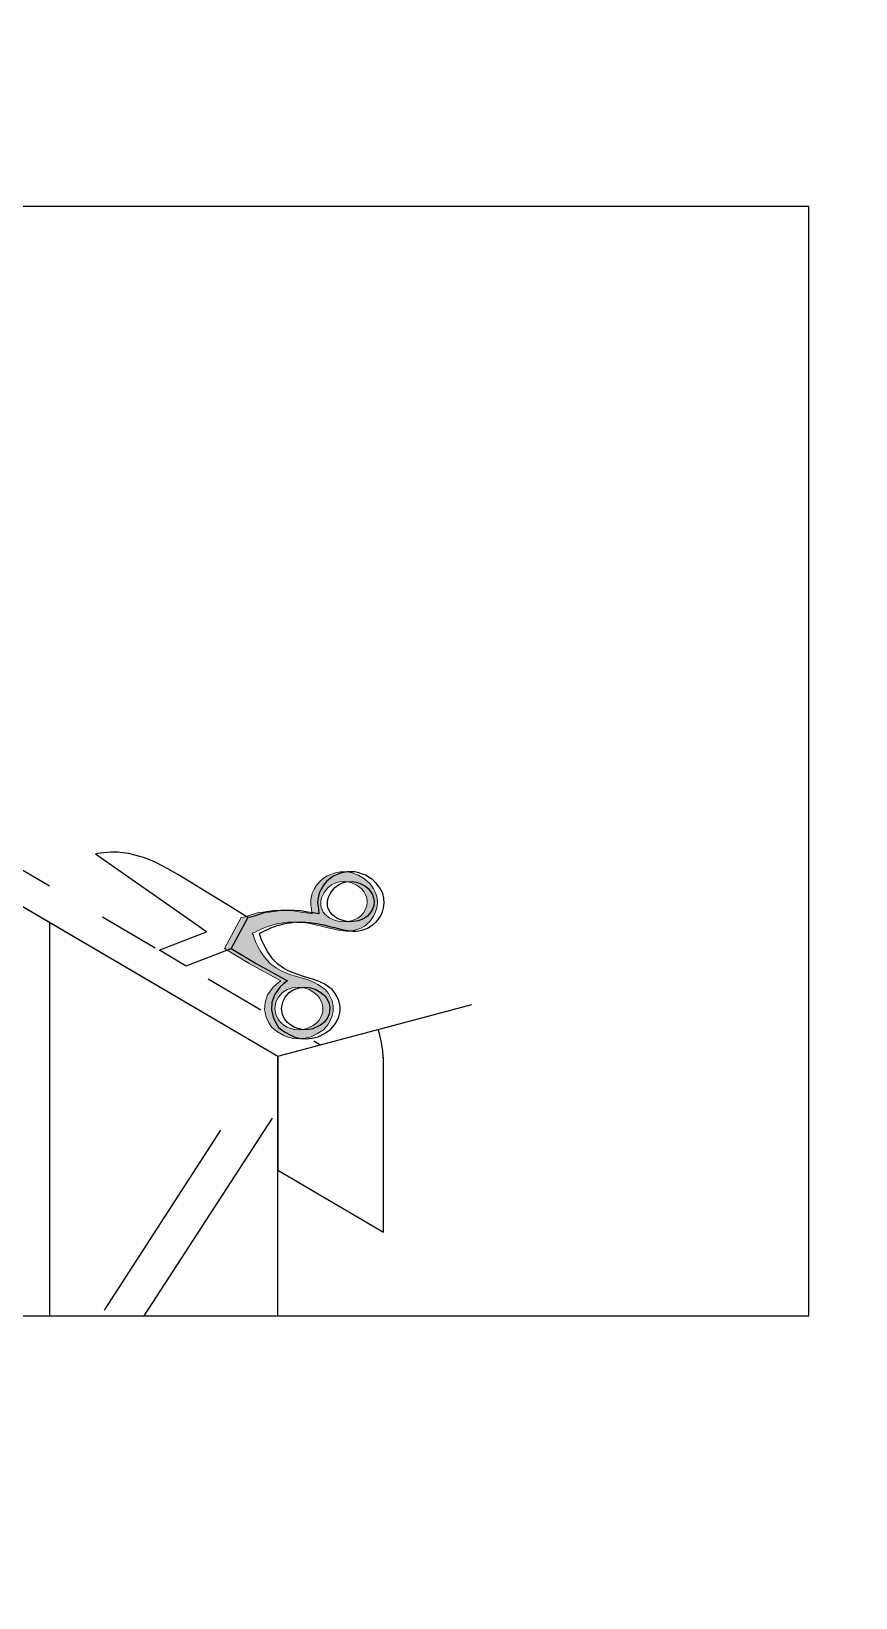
# Model space of a CAD drawing. Extents: x -1279 to 5791, y -3809 to 1769.
# Drawn here: x 3476.9 to 3598, y -2656 to -2426.1 of the extents above; entities that cross this region are included whole.
import ezdxf

# ---------------------------------------------------------------- set-up
doc = ezdxf.new("R2010")
doc.units = 0
doc.header["$MEASUREMENT"] = 0
doc.linetypes.add('AI-Linetype-69', pattern=[18, 9, -9])
doc.layers.add('G-ANNO-TTLB', color=7, linetype='Continuous', lineweight=0)
doc.layers.add('TYVEK', color=7, linetype='Continuous', lineweight=0)

msp = doc.modelspace()

# ---------------------------------------------------------------- hatches: boundary and pattern name
at = {"layer": 'G-ANNO-TTLB', "true_color": 0xff00ff, "transparency": 33554687}
h = msp.add_hatch(color=6, dxfattribs=at)
edge = h.paths.add_edge_path()
edge.add_spline(control_points=[(5472, -3692.6), (5472, -3692.6), (2542.48, -3692.6), (2542.48, -3692.6), (2542.48, -3692.6), (2542.48, -1235.6), (2542.48, -1235.6), (2542.48, -1235.6), (5472, -1235.6), (5472, -1235.6), (5472, -1235.6), (5472, -3692.6), (5472, -3692.6)], knot_values=[0, 0, 0, 0, 1, 1, 1, 2, 2, 2, 3, 3, 3, 4, 4, 4, 4], degree=3, periodic=0)
edge = h.paths.add_edge_path()
edge.add_spline(control_points=[(2551.48, -1244.6), (2551.48, -1244.6), (2551.48, -3683.6), (2551.48, -3683.6), (2551.48, -3683.6), (5463, -3683.6), (5463, -3683.6), (5463, -3683.6), (5463, -1244.6), (5463, -1244.6), (5463, -1244.6), (2551.48, -1244.6), (2551.48, -1244.6)], knot_values=[0, 0, 0, 0, 1, 1, 1, 2, 2, 2, 3, 3, 3, 4, 4, 4, 4], degree=3, periodic=0)
edge.add_line((2551.48, -1244.6), (2551.48, -1244.6))
at = {"layer": 'TYVEK', "true_color": 0x808080, "transparency": 33554687}
h = msp.add_hatch(color=8, dxfattribs=at)
edge = h.paths.add_edge_path()
edge.add_spline(control_points=[(3523.34, -2550.94), (3523.34, -2550.94), (3523.67, -2550.99), (3523.67, -2550.99), (3523.67, -2550.99), (3524.22, -2551.17), (3524.22, -2551.17), (3524.22, -2551.17), (3524.7, -2551.42), (3524.7, -2551.42), (3524.7, -2551.42), (3525, -2551.6), (3525, -2551.6), (3525, -2551.6), (3525.39, -2551.93), (3525.39, -2551.93), (3525.39, -2551.93), (3525.76, -2552.36), (3525.76, -2552.36), (3525.76, -2552.36), (3526.03, -2552.83), (3526.03, -2552.83), (3526.03, -2552.83), (3526.19, -2553.27), (3526.19, -2553.27), (3526.19, -2553.27), (3526.27, -2553.83), (3526.27, -2553.83), (3526.27, -2553.83), (3526.22, -2554.42), (3526.22, -2554.42), (3526.22, -2554.42), (3526.04, -2554.96), (3526.04, -2554.96), (3526.04, -2554.96), (3525.72, -2555.5), (3525.72, -2555.5), (3525.72, -2555.5), (3525.29, -2555.97), (3525.29, -2555.97), (3525.29, -2555.97), (3524.87, -2556.28), (3524.87, -2556.28), (3524.87, -2556.28), (3524.46, -2556.49), (3524.46, -2556.49), (3524.46, -2556.49), (3523.92, -2556.66), (3523.92, -2556.66), (3523.92, -2556.66), (3523.37, -2556.76), (3523.37, -2556.76), (3523.37, -2556.76), (3523.23, -2556.78), (3523.23, -2556.78), (3523.23, -2556.78), (3522.64, -2556.79), (3522.64, -2556.79), (3522.64, -2556.79), (3522.07, -2556.72), (3522.07, -2556.72), (3522.07, -2556.72), (3521.55, -2556.59), (3521.55, -2556.59), (3521.55, -2556.59), (3521.11, -2556.41), (3521.11, -2556.41), (3521.11, -2556.41), (3520.79, -2556.25), (3520.79, -2556.25), (3520.79, -2556.25), (3520.52, -2556.09), (3520.52, -2556.09), (3520.52, -2556.09), (3520.11, -2555.75), (3520.11, -2555.75), (3520.11, -2555.75), (3519.81, -2555.38), (3519.81, -2555.38), (3519.81, -2555.38), (3519.63, -2555.06), (3519.63, -2555.06), (3519.63, -2555.06), (3519.5, -2554.7), (3519.5, -2554.7), (3519.5, -2554.7), (3519.44, -2554.41), (3519.44, -2554.41), (3519.44, -2554.41), (3519.45, -2553.71), (3519.45, -2553.71), (3519.45, -2553.71), (3519.58, -2553.19), (3519.58, -2553.19), (3519.58, -2553.19), (3519.94, -2552.48), (3519.94, -2552.48), (3519.94, -2552.48), (3520.49, -2551.8), (3520.49, -2551.8), (3520.49, -2551.8), (3521.03, -2551.38), (3521.03, -2551.38), (3521.03, -2551.38), (3521.66, -2551.08), (3521.66, -2551.08), (3521.66, -2551.08), (3522.14, -2550.95), (3522.14, -2550.95), (3522.14, -2550.95), (3523.05, -2550.89), (3523.05, -2550.89), (3523.05, -2550.89), (3523.34, -2550.94), (3523.34, -2550.94)], knot_values=[0, 0, 0, 0, 1, 1, 1, 2, 2, 2, 3, 3, 3, 4, 4, 4, 5, 5, 5, 6, 6, 6, 7, 7, 7, 8, 8, 8, 9, 9, 9, 10, 10, 10, 11, 11, 11, 12, 12, 12, 13, 13, 13, 14, 14, 14, 15, 15, 15, 16, 16, 16, 17, 17, 17, 18, 18, 18, 19, 19, 19, 20, 20, 20, 21, 21, 21, 22, 22, 22, 23, 23, 23, 24, 24, 24, 25, 25, 25, 26, 26, 26, 27, 27, 27, 28, 28, 28, 29, 29, 29, 30, 30, 30, 31, 31, 31, 32, 32, 32, 33, 33, 33, 34, 34, 34, 35, 35, 35, 36, 36, 36, 37, 37, 37, 38, 38, 38, 38], degree=3, periodic=0)
edge = h.paths.add_edge_path()
edge.add_spline(control_points=[(3515.25, -2566.49), (3515.25, -2566.49), (3516.22, -2566.4), (3516.22, -2566.4), (3516.22, -2566.4), (3516.63, -2566.46), (3516.63, -2566.46), (3516.63, -2566.46), (3516.97, -2566.5), (3516.97, -2566.5), (3516.97, -2566.5), (3517.72, -2566.76), (3517.72, -2566.76), (3517.72, -2566.76), (3518.44, -2567.16), (3518.44, -2567.16), (3518.44, -2567.16), (3518.96, -2567.62), (3518.96, -2567.62), (3518.96, -2567.62), (3519.28, -2568.02), (3519.28, -2568.02), (3519.28, -2568.02), (3519.61, -2568.66), (3519.61, -2568.66), (3519.61, -2568.66), (3519.77, -2569.35), (3519.77, -2569.35), (3519.77, -2569.35), (3519.74, -2570.03), (3519.74, -2570.03), (3519.74, -2570.03), (3519.62, -2570.46), (3519.62, -2570.46), (3519.62, -2570.46), (3519.45, -2570.82), (3519.45, -2570.82), (3519.45, -2570.82), (3519.2, -2571.22), (3519.2, -2571.22), (3519.2, -2571.22), (3518.9, -2571.58), (3518.9, -2571.58), (3518.9, -2571.58), (3518.54, -2571.9), (3518.54, -2571.9), (3518.54, -2571.9), (3518.33, -2572.05), (3518.33, -2572.05), (3518.33, -2572.05), (3517.26, -2572.51), (3517.26, -2572.51), (3517.26, -2572.51), (3516.65, -2572.62), (3516.65, -2572.62), (3516.65, -2572.62), (3516.64, -2572.62), (3516.64, -2572.62), (3516.64, -2572.62), (3516.39, -2572.66), (3516.39, -2572.66), (3516.39, -2572.66), (3515.65, -2572.62), (3515.65, -2572.62), (3515.65, -2572.62), (3515.52, -2572.59), (3515.52, -2572.59), (3515.52, -2572.59), (3515.05, -2572.48), (3515.05, -2572.48), (3515.05, -2572.48), (3514.52, -2572.27), (3514.52, -2572.27), (3514.52, -2572.27), (3514.03, -2572), (3514.03, -2572), (3514.03, -2572), (3513.56, -2571.61), (3513.56, -2571.61), (3513.56, -2571.61), (3513.31, -2571.29), (3513.31, -2571.29), (3513.31, -2571.29), (3513.13, -2571.07), (3513.13, -2571.07), (3513.13, -2571.07), (3512.83, -2570.42), (3512.83, -2570.42), (3512.83, -2570.42), (3512.69, -2569.55), (3512.69, -2569.55), (3512.69, -2569.55), (3512.86, -2568.56), (3512.86, -2568.56), (3512.86, -2568.56), (3513.22, -2567.87), (3513.22, -2567.87), (3513.22, -2567.87), (3513.8, -2567.2), (3513.8, -2567.2), (3513.8, -2567.2), (3514.51, -2566.74), (3514.51, -2566.74), (3514.51, -2566.74), (3515.25, -2566.49), (3515.25, -2566.49)], knot_values=[0, 0, 0, 0, 1, 1, 1, 2, 2, 2, 3, 3, 3, 4, 4, 4, 5, 5, 5, 6, 6, 6, 7, 7, 7, 8, 8, 8, 9, 9, 9, 10, 10, 10, 11, 11, 11, 12, 12, 12, 13, 13, 13, 14, 14, 14, 15, 15, 15, 16, 16, 16, 17, 17, 17, 18, 18, 18, 19, 19, 19, 20, 20, 20, 21, 21, 21, 22, 22, 22, 23, 23, 23, 24, 24, 24, 25, 25, 25, 26, 26, 26, 27, 27, 27, 28, 28, 28, 29, 29, 29, 30, 30, 30, 31, 31, 31, 32, 32, 32, 33, 33, 33, 34, 34, 34, 35, 35, 35, 35], degree=3, periodic=0)
edge = h.paths.add_edge_path()
edge.add_spline(control_points=[(3527.71, -2553.35), (3527.71, -2553.35), (3527.53, -2552.64), (3527.53, -2552.64), (3527.53, -2552.64), (3527.21, -2551.96), (3527.21, -2551.96), (3527.21, -2551.96), (3526.95, -2551.58), (3526.95, -2551.58), (3526.95, -2551.58), (3526.59, -2551.13), (3526.59, -2551.13), (3526.59, -2551.13), (3526.31, -2550.87), (3526.31, -2550.87), (3526.31, -2550.87), (3526.08, -2550.67), (3526.08, -2550.67), (3526.08, -2550.67), (3525.96, -2550.58), (3525.96, -2550.58), (3525.96, -2550.58), (3525.71, -2550.4), (3525.71, -2550.4), (3525.71, -2550.4), (3525.47, -2550.25), (3525.47, -2550.25), (3525.47, -2550.25), (3525.24, -2550.1), (3525.24, -2550.1), (3525.24, -2550.1), (3524.99, -2549.98), (3524.99, -2549.98), (3524.99, -2549.98), (3524.57, -2549.8), (3524.57, -2549.8), (3524.57, -2549.8), (3524.04, -2549.62), (3524.04, -2549.62), (3524.04, -2549.62), (3523.42, -2549.49), (3523.42, -2549.49), (3523.42, -2549.49), (3523.23, -2549.48), (3523.23, -2549.48), (3523.23, -2549.48), (3522.81, -2549.46), (3522.81, -2549.46), (3522.81, -2549.46), (3522.33, -2549.46), (3522.33, -2549.46), (3522.33, -2549.46), (3521.84, -2549.56), (3521.84, -2549.56), (3521.84, -2549.56), (3521.36, -2549.66), (3521.36, -2549.66), (3521.36, -2549.66), (3520.9, -2549.85), (3520.9, -2549.85), (3520.9, -2549.85), (3520.37, -2550.08), (3520.37, -2550.08), (3520.37, -2550.08), (3519.87, -2550.42), (3519.87, -2550.42), (3519.87, -2550.42), (3519.31, -2550.91), (3519.31, -2550.91), (3519.31, -2550.91), (3518.84, -2551.45), (3518.84, -2551.45), (3518.84, -2551.45), (3518.48, -2552.01), (3518.48, -2552.01), (3518.48, -2552.01), (3518.19, -2552.61), (3518.19, -2552.61), (3518.19, -2552.61), (3517.99, -2553.51), (3517.99, -2553.51), (3517.99, -2553.51), (3517.98, -2553.92), (3517.98, -2553.92), (3517.98, -2553.92), (3518, -2554.38), (3518, -2554.38), (3518, -2554.38), (3518.09, -2554.97), (3518.09, -2554.97), (3518.09, -2554.97), (3518.14, -2555.47), (3518.14, -2555.47), (3518.14, -2555.47), (3518.16, -2555.63), (3518.16, -2555.63), (3518.16, -2555.63), (3517.31, -2555.5), (3517.31, -2555.5), (3517.31, -2555.5), (3516.51, -2555.37), (3516.51, -2555.37), (3516.51, -2555.37), (3515.49, -2555.21), (3515.49, -2555.21), (3515.49, -2555.21), (3514.54, -2555.17), (3514.54, -2555.17), (3514.54, -2555.17), (3513.58, -2555.16), (3513.58, -2555.16), (3513.58, -2555.16), (3513.48, -2555.16), (3513.48, -2555.16), (3513.48, -2555.16), (3512.55, -2555.15), (3512.55, -2555.15), (3512.55, -2555.15), (3511.53, -2555.29), (3511.53, -2555.29), (3511.53, -2555.29), (3510.91, -2555.38), (3510.91, -2555.38), (3510.91, -2555.38), (3510.32, -2555.46), (3510.32, -2555.46), (3510.32, -2555.46), (3509.96, -2555.54), (3509.96, -2555.54), (3509.96, -2555.54), (3509.38, -2555.72), (3509.38, -2555.72), (3509.38, -2555.72), (3508.8, -2555.91), (3508.8, -2555.91), (3508.8, -2555.91), (3508.46, -2556.02), (3508.46, -2556.02), (3508.46, -2556.02), (3508.16, -2556.11), (3508.16, -2556.11), (3508.16, -2556.11), (3507.74, -2556.19), (3507.74, -2556.19), (3507.74, -2556.19), (3505.29, -2560.73), (3505.29, -2560.73), (3505.29, -2560.73), (3505.68, -2560.96), (3505.68, -2560.96), (3505.68, -2560.96), (3508.95, -2562.92), (3508.95, -2562.92), (3508.95, -2562.92), (3513.56, -2565.49), (3513.56, -2565.49), (3513.56, -2565.49), (3512.95, -2565.94), (3512.95, -2565.94), (3512.95, -2565.94), (3512.44, -2566.4), (3512.44, -2566.4), (3512.44, -2566.4), (3511.63, -2567.52), (3511.63, -2567.52), (3511.63, -2567.52), (3511.26, -2568.63), (3511.26, -2568.63), (3511.26, -2568.63), (3511.19, -2569.72), (3511.19, -2569.72), (3511.19, -2569.72), (3511.27, -2570.1), (3511.27, -2570.1), (3511.27, -2570.1), (3511.43, -2570.82), (3511.43, -2570.82), (3511.43, -2570.82), (3511.83, -2571.63), (3511.83, -2571.63), (3511.83, -2571.63), (3512.24, -2572.3), (3512.24, -2572.3), (3512.24, -2572.3), (3513.11, -2572.96), (3513.11, -2572.96), (3513.11, -2572.96), (3514.02, -2573.48), (3514.02, -2573.48), (3514.02, -2573.48), (3514.62, -2573.73), (3514.62, -2573.73), (3514.62, -2573.73), (3515.46, -2573.93), (3515.46, -2573.93), (3515.46, -2573.93), (3516.18, -2573.99), (3516.18, -2573.99), (3516.18, -2573.99), (3516.68, -2573.95), (3516.68, -2573.95), (3516.68, -2573.95), (3517.15, -2573.91), (3517.15, -2573.91), (3517.15, -2573.91), (3517.59, -2573.81), (3517.59, -2573.81), (3517.59, -2573.81), (3518.05, -2573.7), (3518.05, -2573.7), (3518.05, -2573.7), (3518.97, -2573.21), (3518.97, -2573.21), (3518.97, -2573.21), (3519.85, -2572.64), (3519.85, -2572.64), (3519.85, -2572.64), (3520.46, -2571.94), (3520.46, -2571.94), (3520.46, -2571.94), (3520.74, -2571.51), (3520.74, -2571.51), (3520.74, -2571.51), (3521.08, -2570.77), (3521.08, -2570.77), (3521.08, -2570.77), (3521.27, -2569.96), (3521.27, -2569.96), (3521.27, -2569.96), (3521.28, -2569.18), (3521.28, -2569.18), (3521.28, -2569.18), (3521.11, -2568.42), (3521.11, -2568.42), (3521.11, -2568.42), (3520.85, -2567.81), (3520.85, -2567.81), (3520.85, -2567.81), (3520.56, -2567.35), (3520.56, -2567.35), (3520.56, -2567.35), (3520.11, -2566.76), (3520.11, -2566.76), (3520.11, -2566.76), (3519.57, -2566.33), (3519.57, -2566.33), (3519.57, -2566.33), (3519.01, -2565.99), (3519.01, -2565.99), (3519.01, -2565.99), (3518.38, -2565.66), (3518.38, -2565.66), (3518.38, -2565.66), (3517.57, -2565.33), (3517.57, -2565.33), (3517.57, -2565.33), (3516.75, -2565.07), (3516.75, -2565.07), (3516.75, -2565.07), (3515.89, -2564.81), (3515.89, -2564.81), (3515.89, -2564.81), (3514.92, -2564.52), (3514.92, -2564.52), (3514.92, -2564.52), (3513.64, -2564.01), (3513.64, -2564.01), (3513.64, -2564.01), (3512.94, -2563.63), (3512.94, -2563.63), (3512.94, -2563.63), (3512.12, -2563.01), (3512.12, -2563.01), (3512.12, -2563.01), (3511.42, -2562.29), (3511.42, -2562.29), (3511.42, -2562.29), (3511.03, -2561.79), (3511.03, -2561.79), (3511.03, -2561.79), (3510.64, -2561.19), (3510.64, -2561.19), (3510.64, -2561.19), (3510.26, -2560.52), (3510.26, -2560.52), (3510.26, -2560.52), (3509.97, -2559.95), (3509.97, -2559.95), (3509.97, -2559.95), (3509.75, -2559.44), (3509.75, -2559.44), (3509.75, -2559.44), (3509.59, -2559.02), (3509.59, -2559.02), (3509.59, -2559.02), (3509.49, -2558.74), (3509.49, -2558.74), (3509.49, -2558.74), (3509.44, -2558.58), (3509.44, -2558.58), (3509.44, -2558.58), (3509.42, -2558.47), (3509.42, -2558.47), (3509.42, -2558.47), (3509.79, -2558.35), (3509.79, -2558.35), (3509.79, -2558.35), (3510.25, -2558.1), (3510.25, -2558.1), (3510.25, -2558.1), (3510.61, -2557.93), (3510.61, -2557.93), (3510.61, -2557.93), (3511.03, -2557.74), (3511.03, -2557.74), (3511.03, -2557.74), (3511.37, -2557.61), (3511.37, -2557.61), (3511.37, -2557.61), (3511.71, -2557.48), (3511.71, -2557.48), (3511.71, -2557.48), (3512.05, -2557.37), (3512.05, -2557.37), (3512.05, -2557.37), (3512.31, -2557.29), (3512.31, -2557.29), (3512.31, -2557.29), (3512.67, -2557.2), (3512.67, -2557.2), (3512.67, -2557.2), (3512.98, -2557.12), (3512.98, -2557.12), (3512.98, -2557.12), (3513.21, -2557.08), (3513.21, -2557.08), (3513.21, -2557.08), (3513.58, -2557.01), (3513.58, -2557.01), (3513.58, -2557.01), (3513.93, -2556.95), (3513.93, -2556.95), (3513.93, -2556.95), (3514.23, -2556.92), (3514.23, -2556.92), (3514.23, -2556.92), (3514.61, -2556.84), (3514.61, -2556.84), (3514.61, -2556.84), (3514.95, -2556.86), (3514.95, -2556.86), (3514.95, -2556.86), (3515.25, -2556.84), (3515.25, -2556.84), (3515.25, -2556.84), (3515.87, -2556.84), (3515.87, -2556.84), (3515.87, -2556.84), (3516.09, -2556.85), (3516.09, -2556.85), (3516.09, -2556.85), (3516.29, -2556.86), (3516.29, -2556.86), (3516.29, -2556.86), (3516.84, -2556.9), (3516.84, -2556.9), (3516.84, -2556.9), (3517.85, -2557.04), (3517.85, -2557.04), (3517.85, -2557.04), (3518.88, -2557.28), (3518.88, -2557.28), (3518.88, -2557.28), (3519.43, -2557.42), (3519.43, -2557.42), (3519.43, -2557.42), (3519.91, -2557.54), (3519.91, -2557.54), (3519.91, -2557.54), (3520.46, -2557.67), (3520.46, -2557.67), (3520.46, -2557.67), (3521.17, -2557.83), (3521.17, -2557.83), (3521.17, -2557.83), (3521.8, -2557.97), (3521.8, -2557.97), (3521.8, -2557.97), (3522.39, -2558.09), (3522.39, -2558.09), (3522.39, -2558.09), (3523.17, -2558.17), (3523.17, -2558.17), (3523.17, -2558.17), (3523.71, -2558.17), (3523.71, -2558.17), (3523.71, -2558.17), (3523.9, -2558.14), (3523.9, -2558.14), (3523.9, -2558.14), (3524.27, -2558.09), (3524.27, -2558.09), (3524.27, -2558.09), (3524.8, -2557.95), (3524.8, -2557.95), (3524.8, -2557.95), (3525.31, -2557.74), (3525.31, -2557.74), (3525.31, -2557.74), (3525.86, -2557.43), (3525.86, -2557.43), (3525.86, -2557.43), (3526.15, -2557.21), (3526.15, -2557.21), (3526.15, -2557.21), (3526.64, -2556.76), (3526.64, -2556.76), (3526.64, -2556.76), (3526.91, -2556.44), (3526.91, -2556.44), (3526.91, -2556.44), (3527.21, -2555.99), (3527.21, -2555.99), (3527.21, -2555.99), (3527.49, -2555.36), (3527.49, -2555.36), (3527.49, -2555.36), (3527.67, -2554.74), (3527.67, -2554.74), (3527.67, -2554.74), (3527.76, -2554.07), (3527.76, -2554.07), (3527.76, -2554.07), (3527.71, -2553.35), (3527.71, -2553.35)], knot_values=[0, 0, 0, 0, 1, 1, 1, 2, 2, 2, 3, 3, 3, 4, 4, 4, 5, 5, 5, 6, 6, 6, 7, 7, 7, 8, 8, 8, 9, 9, 9, 10, 10, 10, 11, 11, 11, 12, 12, 12, 13, 13, 13, 14, 14, 14, 15, 15, 15, 16, 16, 16, 17, 17, 17, 18, 18, 18, 19, 19, 19, 20, 20, 20, 21, 21, 21, 22, 22, 22, 23, 23, 23, 24, 24, 24, 25, 25, 25, 26, 26, 26, 27, 27, 27, 28, 28, 28, 29, 29, 29, 30, 30, 30, 31, 31, 31, 32, 32, 32, 33, 33, 33, 34, 34, 34, 35, 35, 35, 36, 36, 36, 37, 37, 37, 38, 38, 38, 39, 39, 39, 40, 40, 40, 41, 41, 41, 42, 42, 42, 43, 43, 43, 44, 44, 44, 45, 45, 45, 46, 46, 46, 47, 47, 47, 48, 48, 48, 49, 49, 49, 50, 50, 50, 51, 51, 51, 52, 52, 52, 53, 53, 53, 54, 54, 54, 55, 55, 55, 56, 56, 56, 57, 57, 57, 58, 58, 58, 59, 59, 59, 60, 60, 60, 61, 61, 61, 62, 62, 62, 63, 63, 63, 64, 64, 64, 65, 65, 65, 66, 66, 66, 67, 67, 67, 68, 68, 68, 69, 69, 69, 70, 70, 70, 71, 71, 71, 72, 72, 72, 73, 73, 73, 74, 74, 74, 75, 75, 75, 76, 76, 76, 77, 77, 77, 78, 78, 78, 79, 79, 79, 80, 80, 80, 81, 81, 81, 82, 82, 82, 83, 83, 83, 84, 84, 84, 85, 85, 85, 86, 86, 86, 87, 87, 87, 88, 88, 88, 89, 89, 89, 90, 90, 90, 91, 91, 91, 92, 92, 92, 93, 93, 93, 94, 94, 94, 95, 95, 95, 96, 96, 96, 97, 97, 97, 98, 98, 98, 99, 99, 99, 100, 100, 100, 101, 101, 101, 102, 102, 102, 103, 103, 103, 104, 104, 104, 105, 105, 105, 106, 106, 106, 107, 107, 107, 108, 108, 108, 109, 109, 109, 110, 110, 110, 111, 111, 111, 112, 112, 112, 113, 113, 113, 114, 114, 114, 115, 115, 115, 116, 116, 116, 117, 117, 117, 118, 118, 118, 119, 119, 119, 120, 120, 120, 121, 121, 121, 122, 122, 122, 123, 123, 123, 124, 124, 124, 125, 125, 125, 126, 126, 126, 127, 127, 127, 128, 128, 128, 129, 129, 129, 130, 130, 130, 131, 131, 131, 132, 132, 132, 133, 133, 133, 134, 134, 134, 135, 135, 135, 136, 136, 136, 137, 137, 137, 138, 138, 138, 139, 139, 139, 140, 140, 140, 141, 141, 141, 142, 142, 142, 143, 143, 143, 144, 144, 144, 145, 145, 145, 145], degree=3, periodic=0)

# ---------------------------------------------------------------- linework, layer by layer
at = {"layer": 'G-ANNO-TTLB'}
for points in [[(5472, -3692.6), (5472, -3692.6), (2542.48, -3692.6), (2542.48, -3692.6), (2542.48, -3692.6), (2542.48, -1235.6), (2542.48, -1235.6), (2542.48, -1235.6), (5472, -1235.6), (5472, -1235.6), (5472, -1235.6), (5472, -3692.6), (5472, -3692.6)], [(2551.48, -1244.6), (2551.48, -1244.6), (2551.48, -3683.6), (2551.48, -3683.6), (2551.48, -3683.6), (5463, -3683.6), (5463, -3683.6), (5463, -3683.6), (5463, -1244.6), (5463, -1244.6), (5463, -1244.6), (2551.48, -1244.6), (2551.48, -1244.6)]]:
    msp.add_open_spline(points, degree=3, knots=[0, 0, 0, 0, 1, 1, 1, 2, 2, 2, 3, 3, 3, 4, 4, 4, 4], dxfattribs=at)
at = {"layer": 'TYVEK', "color": 18, "linetype": 'AI-Linetype-69', "lineweight": 25, "true_color": 0x000000}
msp.add_line((3425.24, -2519.67), (3519.42, -2574.86), dxfattribs=at)
at = {"layer": 'TYVEK', "color": 18, "lineweight": 25, "true_color": 0x000000}
for p, q in [((3430.45, -2528.09), (3513.12, -2576.54)), ((3430.45, -2528.09), (3513.12, -2576.54)), ((3513.12, -2576.54), (3541.66, -2568.93)), ((3527.9, -2572.6), (3541.66, -2568.93)), ((3513.11, -2576.54), (3513.1, -2614.64))]:
    msp.add_line(p, q, dxfattribs=at)
at = {"layer": 'TYVEK', "color": 1, "lineweight": 25, "true_color": 0xff0000}
for p, q in [((3508.74, -2556.19), (3506.29, -2560.73)), ((3528.66, -2602.35), (3528.66, -2576.67))]:
    msp.add_line(p, q, dxfattribs=at)
at = {"layer": 'TYVEK', "color": 3, "lineweight": 25, "true_color": 0x00ff00}
msp.add_line((3479.65, -2614.64), (3479.65, -2556.93), dxfattribs=at)
at = {"layer": 'TYVEK', "color": 252, "lineweight": 25, "true_color": 0x848484}
for p, q in [((3512.3, -2585.65), (3493.47, -2614.64)), ((3504.72, -2587.39), (3487.62, -2613.81))]:
    msp.add_line(p, q, dxfattribs=at)
at = {"layer": 'TYVEK', "color": 4, "lineweight": 25, "true_color": 0x00ffff}
msp.add_line((3513.15, -2593.26), (3528.66, -2602.35), dxfattribs=at)
at = {"layer": 'TYVEK', "color": 18, "lineweight": 25, "true_color": 0x000000}
msp.add_lwpolyline([(3423.13, -2614.64), (3447.67, -2614.64), (3452.35, -2614.64), (3452.52, -2614.64), (3452.75, -2614.64), (3461.75, -2614.64), (3462.14, -2614.64), (3462.15, -2614.64), (3462.28, -2614.64), (3462.29, -2614.64), (3472.42, -2614.64), (3472.89, -2614.64), (3474.39, -2614.64), (3480.47, -2614.64), (3496.59, -2614.64), (3519.49, -2614.64), (3591.15, -2614.64), (3591.15, -2451.82), (3358.67, -2451.82), (3358.34, -2614.64), (3422.56, -2614.64), (3423.13, -2614.64)], dxfattribs=at)
at = {"layer": 'TYVEK', "color": 4, "lineweight": 25, "true_color": 0x00ffff}
msp.add_lwpolyline([(3430.45, -2544.79), (3430.45, -2528.09), (3513.12, -2576.54), (3513.15, -2593.26)], dxfattribs=at)
at = {"layer": 'TYVEK', "color": 1, "lineweight": 25, "true_color": 0xff0000}
for points in [[(3514.56, -2565.49), (3513.96, -2565.93), (3513.44, -2566.4), (3512.64, -2567.52), (3512.26, -2568.63), (3512.2, -2569.72), (3512.44, -2570.81), (3512.83, -2571.62), (3513.25, -2572.3), (3514.11, -2572.96), (3515.03, -2573.47), (3515.62, -2573.73), (3516.47, -2573.93), (3517.19, -2573.98), (3518.16, -2573.91), (3519.05, -2573.69), (3519.98, -2573.21), (3520.86, -2572.63), (3521.46, -2571.93), (3521.74, -2571.51), (3522.08, -2570.76), (3522.28, -2569.95), (3522.28, -2569.18), (3522.12, -2568.41), (3521.85, -2567.81), (3521.57, -2567.35), (3521.12, -2566.75), (3520.57, -2566.33), (3520.02, -2565.98), (3519.39, -2565.66), (3518.58, -2565.33), (3517.76, -2565.07), (3516.9, -2564.81), (3515.92, -2564.51), (3514.64, -2564), (3513.95, -2563.62), (3513.13, -2563), (3512.42, -2562.28), (3512.04, -2561.78), (3511.64, -2561.18), (3511.26, -2560.51), (3510.98, -2559.94), (3510.76, -2559.44), (3510.6, -2559.01), (3510.5, -2558.73), (3510.45, -2558.58), (3510.43, -2558.51), (3510.49, -2558.45), (3510.8, -2558.34), (3511.26, -2558.1), (3511.61, -2557.92), (3512.03, -2557.74), (3512.37, -2557.6), (3512.71, -2557.48), (3513.05, -2557.37), (3513.32, -2557.29), (3513.67, -2557.19), (3513.98, -2557.12), (3514.21, -2557.07), (3514.58, -2557), (3514.94, -2556.95), (3515.24, -2556.91), (3515.61, -2556.83), (3515.95, -2556.85), (3516.26, -2556.84), (3516.5, -2556.84), (3516.76, -2556.84), (3516.87, -2556.84), (3517.3, -2556.85), (3517.85, -2556.9), (3518.85, -2557.04), (3519.88, -2557.27), (3520.43, -2557.41), (3520.91, -2557.54), (3521.46, -2557.66), (3522.18, -2557.83), (3522.8, -2557.97), (3523.39, -2558.08), (3524.17, -2558.16), (3524.71, -2558.16), (3525.27, -2558.09), (3525.81, -2557.94), (3526.32, -2557.73), (3526.86, -2557.42), (3527.15, -2557.21), (3527.65, -2556.76), (3527.91, -2556.43), (3528.21, -2555.98), (3528.5, -2555.35), (3528.68, -2554.73), (3528.76, -2554.06), (3528.72, -2553.35), (3528.54, -2552.64), (3528.21, -2551.96), (3527.95, -2551.57), (3527.59, -2551.12), (3527.31, -2550.86), (3527.09, -2550.66), (3526.97, -2550.57), (3526.72, -2550.39), (3526.47, -2550.24), (3526.25, -2550.1), (3526, -2549.97), (3525.58, -2549.8), (3525.05, -2549.61), (3524.43, -2549.48), (3523.81, -2549.46), (3523.33, -2549.46), (3522.85, -2549.56), (3522.36, -2549.66), (3521.91, -2549.84), (3521.38, -2550.08), (3520.87, -2550.41), (3520.31, -2550.9), (3519.85, -2551.45), (3519.48, -2552.01), (3519.2, -2552.61), (3518.99, -2553.51), (3518.98, -2553.91), (3519.01, -2554.37), (3519.1, -2554.97), (3519.16, -2555.62), (3518.31, -2555.49), (3517.52, -2555.37), (3516.5, -2555.21), (3515.55, -2555.17), (3514.59, -2555.15), (3513.56, -2555.15), (3512.54, -2555.29), (3511.92, -2555.37), (3511.32, -2555.46), (3510.96, -2555.54), (3510.39, -2555.72), (3509.8, -2555.91), (3509.17, -2556.11), (3508.74, -2556.19), (3505.73, -2554.32), (3503, -2552.63), (3501.1, -2551.47), (3499.81, -2550.69), (3498.43, -2549.88), (3496.97, -2549.02), (3495.29, -2548.13), (3494.34, -2547.72), (3493.39, -2547.37), (3492.13, -2547), (3491.23, -2546.79), (3489.6, -2546.6), (3488.62, -2546.59), (3487.54, -2546.66), (3487.08, -2546.72), (3486.71, -2546.79), (3486.33, -2546.86)], [(3495.7, -2560.96), (3502.66, -2558.28), (3486.33, -2546.86)], [(3520.45, -2554.41), (3520.45, -2553.71), (3520.58, -2553.19), (3520.94, -2552.48), (3521.49, -2551.79), (3522.04, -2551.38), (3522.66, -2551.08), (3523.14, -2550.95), (3524.06, -2550.88), (3524.68, -2550.98), (3525.22, -2551.17), (3525.71, -2551.41), (3526, -2551.59), (3526.4, -2551.93), (3526.77, -2552.36), (3527.03, -2552.82), (3527.19, -2553.27), (3527.27, -2553.82), (3527.22, -2554.42), (3527.04, -2554.96), (3526.72, -2555.5), (3526.3, -2555.96), (3525.87, -2556.28), (3525.47, -2556.49), (3524.92, -2556.66), (3524.23, -2556.77), (3523.64, -2556.79), (3523.07, -2556.72), (3522.55, -2556.58), (3522.12, -2556.41), (3521.79, -2556.25), (3521.52, -2556.09), (3521.12, -2555.75), (3520.81, -2555.37), (3520.64, -2555.06), (3520.5, -2554.7), (3520.45, -2554.41)], [(3495.77, -2560.94), (3499.67, -2563.29), (3506.29, -2560.73), (3509.96, -2562.91), (3514.56, -2565.49)]]:
    msp.add_lwpolyline(points, dxfattribs=at)
msp.add_lwpolyline([(3519.33, -2572.05), (3518.27, -2572.51), (3517.4, -2572.65), (3516.65, -2572.62), (3516.06, -2572.48), (3515.53, -2572.27), (3515.04, -2571.99), (3514.57, -2571.61), (3514.14, -2571.06), (3513.84, -2570.42), (3513.69, -2569.54), (3513.87, -2568.56), (3514.22, -2567.87), (3514.8, -2567.2), (3515.51, -2566.74), (3516.26, -2566.49), (3517.23, -2566.39), (3517.98, -2566.49), (3518.72, -2566.75), (3519.45, -2567.16), (3519.97, -2567.62), (3520.28, -2568.02), (3520.61, -2568.65), (3520.77, -2569.34), (3520.74, -2570.03), (3520.62, -2570.46), (3520.46, -2570.82), (3520.21, -2571.22), (3519.91, -2571.57), (3519.54, -2571.9)], close=True, dxfattribs=at)
at = {"layer": 'TYVEK'}
for points, knots in [([(3527.71, -2553.35), (3527.71, -2553.35), (3527.53, -2552.64), (3527.53, -2552.64), (3527.53, -2552.64), (3527.21, -2551.96), (3527.21, -2551.96), (3527.21, -2551.96), (3526.95, -2551.58), (3526.95, -2551.58), (3526.95, -2551.58), (3526.59, -2551.13), (3526.59, -2551.13), (3526.59, -2551.13), (3526.31, -2550.87), (3526.31, -2550.87), (3526.31, -2550.87), (3526.08, -2550.67), (3526.08, -2550.67), (3526.08, -2550.67), (3525.96, -2550.58), (3525.96, -2550.58), (3525.96, -2550.58), (3525.71, -2550.4), (3525.71, -2550.4), (3525.71, -2550.4), (3525.47, -2550.25), (3525.47, -2550.25), (3525.47, -2550.25), (3525.24, -2550.1), (3525.24, -2550.1), (3525.24, -2550.1), (3524.99, -2549.98), (3524.99, -2549.98), (3524.99, -2549.98), (3524.57, -2549.8), (3524.57, -2549.8), (3524.57, -2549.8), (3524.04, -2549.62), (3524.04, -2549.62), (3524.04, -2549.62), (3523.42, -2549.49), (3523.42, -2549.49), (3523.42, -2549.49), (3523.23, -2549.48), (3523.23, -2549.48), (3523.23, -2549.48), (3522.81, -2549.46), (3522.81, -2549.46), (3522.81, -2549.46), (3522.33, -2549.46), (3522.33, -2549.46), (3522.33, -2549.46), (3521.84, -2549.56), (3521.84, -2549.56), (3521.84, -2549.56), (3521.36, -2549.66), (3521.36, -2549.66), (3521.36, -2549.66), (3520.9, -2549.85), (3520.9, -2549.85), (3520.9, -2549.85), (3520.37, -2550.08), (3520.37, -2550.08), (3520.37, -2550.08), (3519.87, -2550.42), (3519.87, -2550.42), (3519.87, -2550.42), (3519.31, -2550.91), (3519.31, -2550.91), (3519.31, -2550.91), (3518.84, -2551.45), (3518.84, -2551.45), (3518.84, -2551.45), (3518.48, -2552.01), (3518.48, -2552.01), (3518.48, -2552.01), (3518.19, -2552.61), (3518.19, -2552.61), (3518.19, -2552.61), (3517.99, -2553.51), (3517.99, -2553.51), (3517.99, -2553.51), (3517.98, -2553.92), (3517.98, -2553.92), (3517.98, -2553.92), (3518, -2554.38), (3518, -2554.38), (3518, -2554.38), (3518.09, -2554.97), (3518.09, -2554.97), (3518.09, -2554.97), (3518.14, -2555.47), (3518.14, -2555.47), (3518.14, -2555.47), (3518.16, -2555.63), (3518.16, -2555.63), (3518.16, -2555.63), (3517.31, -2555.5), (3517.31, -2555.5), (3517.31, -2555.5), (3516.51, -2555.37), (3516.51, -2555.37), (3516.51, -2555.37), (3515.49, -2555.21), (3515.49, -2555.21), (3515.49, -2555.21), (3514.54, -2555.17), (3514.54, -2555.17), (3514.54, -2555.17), (3513.58, -2555.16), (3513.58, -2555.16), (3513.58, -2555.16), (3513.48, -2555.16), (3513.48, -2555.16), (3513.48, -2555.16), (3512.55, -2555.15), (3512.55, -2555.15), (3512.55, -2555.15), (3511.53, -2555.29), (3511.53, -2555.29), (3511.53, -2555.29), (3510.91, -2555.38), (3510.91, -2555.38), (3510.91, -2555.38), (3510.32, -2555.46), (3510.32, -2555.46), (3510.32, -2555.46), (3509.96, -2555.54), (3509.96, -2555.54), (3509.96, -2555.54), (3509.38, -2555.72), (3509.38, -2555.72), (3509.38, -2555.72), (3508.8, -2555.91), (3508.8, -2555.91), (3508.8, -2555.91), (3508.46, -2556.02), (3508.46, -2556.02), (3508.46, -2556.02), (3508.16, -2556.11), (3508.16, -2556.11), (3508.16, -2556.11), (3507.74, -2556.19), (3507.74, -2556.19), (3507.74, -2556.19), (3505.29, -2560.73), (3505.29, -2560.73), (3505.29, -2560.73), (3505.68, -2560.96), (3505.68, -2560.96), (3505.68, -2560.96), (3508.95, -2562.92), (3508.95, -2562.92), (3508.95, -2562.92), (3513.56, -2565.49), (3513.56, -2565.49), (3513.56, -2565.49), (3512.95, -2565.94), (3512.95, -2565.94), (3512.95, -2565.94), (3512.44, -2566.4), (3512.44, -2566.4), (3512.44, -2566.4), (3511.63, -2567.52), (3511.63, -2567.52), (3511.63, -2567.52), (3511.26, -2568.63), (3511.26, -2568.63), (3511.26, -2568.63), (3511.19, -2569.72), (3511.19, -2569.72), (3511.19, -2569.72), (3511.27, -2570.1), (3511.27, -2570.1), (3511.27, -2570.1), (3511.43, -2570.82), (3511.43, -2570.82), (3511.43, -2570.82), (3511.83, -2571.63), (3511.83, -2571.63), (3511.83, -2571.63), (3512.24, -2572.3), (3512.24, -2572.3), (3512.24, -2572.3), (3513.11, -2572.96), (3513.11, -2572.96), (3513.11, -2572.96), (3514.02, -2573.48), (3514.02, -2573.48), (3514.02, -2573.48), (3514.62, -2573.73), (3514.62, -2573.73), (3514.62, -2573.73), (3515.46, -2573.93), (3515.46, -2573.93), (3515.46, -2573.93), (3516.18, -2573.99), (3516.18, -2573.99), (3516.18, -2573.99), (3516.68, -2573.95), (3516.68, -2573.95), (3516.68, -2573.95), (3517.15, -2573.91), (3517.15, -2573.91), (3517.15, -2573.91), (3517.59, -2573.81), (3517.59, -2573.81), (3517.59, -2573.81), (3518.05, -2573.7), (3518.05, -2573.7), (3518.05, -2573.7), (3518.97, -2573.21), (3518.97, -2573.21), (3518.97, -2573.21), (3519.85, -2572.64), (3519.85, -2572.64), (3519.85, -2572.64), (3520.46, -2571.94), (3520.46, -2571.94), (3520.46, -2571.94), (3520.74, -2571.51), (3520.74, -2571.51), (3520.74, -2571.51), (3521.08, -2570.77), (3521.08, -2570.77), (3521.08, -2570.77), (3521.27, -2569.96), (3521.27, -2569.96), (3521.27, -2569.96), (3521.28, -2569.18), (3521.28, -2569.18), (3521.28, -2569.18), (3521.11, -2568.42), (3521.11, -2568.42), (3521.11, -2568.42), (3520.85, -2567.81), (3520.85, -2567.81), (3520.85, -2567.81), (3520.56, -2567.35), (3520.56, -2567.35), (3520.56, -2567.35), (3520.11, -2566.76), (3520.11, -2566.76), (3520.11, -2566.76), (3519.57, -2566.33), (3519.57, -2566.33), (3519.57, -2566.33), (3519.01, -2565.99), (3519.01, -2565.99), (3519.01, -2565.99), (3518.38, -2565.66), (3518.38, -2565.66), (3518.38, -2565.66), (3517.57, -2565.33), (3517.57, -2565.33), (3517.57, -2565.33), (3516.75, -2565.07), (3516.75, -2565.07), (3516.75, -2565.07), (3515.89, -2564.81), (3515.89, -2564.81), (3515.89, -2564.81), (3514.92, -2564.52), (3514.92, -2564.52), (3514.92, -2564.52), (3513.64, -2564.01), (3513.64, -2564.01), (3513.64, -2564.01), (3512.94, -2563.63), (3512.94, -2563.63), (3512.94, -2563.63), (3512.12, -2563.01), (3512.12, -2563.01), (3512.12, -2563.01), (3511.42, -2562.29), (3511.42, -2562.29), (3511.42, -2562.29), (3511.03, -2561.79), (3511.03, -2561.79), (3511.03, -2561.79), (3510.64, -2561.19), (3510.64, -2561.19), (3510.64, -2561.19), (3510.26, -2560.52), (3510.26, -2560.52), (3510.26, -2560.52), (3509.97, -2559.95), (3509.97, -2559.95), (3509.97, -2559.95), (3509.75, -2559.44), (3509.75, -2559.44), (3509.75, -2559.44), (3509.59, -2559.02), (3509.59, -2559.02), (3509.59, -2559.02), (3509.49, -2558.74), (3509.49, -2558.74), (3509.49, -2558.74), (3509.44, -2558.58), (3509.44, -2558.58), (3509.44, -2558.58), (3509.42, -2558.47), (3509.42, -2558.47), (3509.42, -2558.47), (3509.79, -2558.35), (3509.79, -2558.35), (3509.79, -2558.35), (3510.25, -2558.1), (3510.25, -2558.1), (3510.25, -2558.1), (3510.61, -2557.93), (3510.61, -2557.93), (3510.61, -2557.93), (3511.03, -2557.74), (3511.03, -2557.74), (3511.03, -2557.74), (3511.37, -2557.61), (3511.37, -2557.61), (3511.37, -2557.61), (3511.71, -2557.48), (3511.71, -2557.48), (3511.71, -2557.48), (3512.05, -2557.37), (3512.05, -2557.37), (3512.05, -2557.37), (3512.31, -2557.29), (3512.31, -2557.29), (3512.31, -2557.29), (3512.67, -2557.2), (3512.67, -2557.2), (3512.67, -2557.2), (3512.98, -2557.12), (3512.98, -2557.12), (3512.98, -2557.12), (3513.21, -2557.08), (3513.21, -2557.08), (3513.21, -2557.08), (3513.58, -2557.01), (3513.58, -2557.01), (3513.58, -2557.01), (3513.93, -2556.95), (3513.93, -2556.95), (3513.93, -2556.95), (3514.23, -2556.92), (3514.23, -2556.92), (3514.23, -2556.92), (3514.61, -2556.84), (3514.61, -2556.84), (3514.61, -2556.84), (3514.95, -2556.86), (3514.95, -2556.86), (3514.95, -2556.86), (3515.25, -2556.84), (3515.25, -2556.84), (3515.25, -2556.84), (3515.87, -2556.84), (3515.87, -2556.84), (3515.87, -2556.84), (3516.09, -2556.85), (3516.09, -2556.85), (3516.09, -2556.85), (3516.29, -2556.86), (3516.29, -2556.86), (3516.29, -2556.86), (3516.84, -2556.9), (3516.84, -2556.9), (3516.84, -2556.9), (3517.85, -2557.04), (3517.85, -2557.04), (3517.85, -2557.04), (3518.88, -2557.28), (3518.88, -2557.28), (3518.88, -2557.28), (3519.43, -2557.42), (3519.43, -2557.42), (3519.43, -2557.42), (3519.91, -2557.54), (3519.91, -2557.54), (3519.91, -2557.54), (3520.46, -2557.67), (3520.46, -2557.67), (3520.46, -2557.67), (3521.17, -2557.83), (3521.17, -2557.83), (3521.17, -2557.83), (3521.8, -2557.97), (3521.8, -2557.97), (3521.8, -2557.97), (3522.39, -2558.09), (3522.39, -2558.09), (3522.39, -2558.09), (3523.17, -2558.17), (3523.17, -2558.17), (3523.17, -2558.17), (3523.71, -2558.17), (3523.71, -2558.17), (3523.71, -2558.17), (3523.9, -2558.14), (3523.9, -2558.14), (3523.9, -2558.14), (3524.27, -2558.09), (3524.27, -2558.09), (3524.27, -2558.09), (3524.8, -2557.95), (3524.8, -2557.95), (3524.8, -2557.95), (3525.31, -2557.74), (3525.31, -2557.74), (3525.31, -2557.74), (3525.86, -2557.43), (3525.86, -2557.43), (3525.86, -2557.43), (3526.15, -2557.21), (3526.15, -2557.21), (3526.15, -2557.21), (3526.64, -2556.76), (3526.64, -2556.76), (3526.64, -2556.76), (3526.91, -2556.44), (3526.91, -2556.44), (3526.91, -2556.44), (3527.21, -2555.99), (3527.21, -2555.99), (3527.21, -2555.99), (3527.49, -2555.36), (3527.49, -2555.36), (3527.49, -2555.36), (3527.67, -2554.74), (3527.67, -2554.74), (3527.67, -2554.74), (3527.76, -2554.07), (3527.76, -2554.07), (3527.76, -2554.07), (3527.71, -2553.35), (3527.71, -2553.35)], [0, 0, 0, 0, 1, 1, 1, 2, 2, 2, 3, 3, 3, 4, 4, 4, 5, 5, 5, 6, 6, 6, 7, 7, 7, 8, 8, 8, 9, 9, 9, 10, 10, 10, 11, 11, 11, 12, 12, 12, 13, 13, 13, 14, 14, 14, 15, 15, 15, 16, 16, 16, 17, 17, 17, 18, 18, 18, 19, 19, 19, 20, 20, 20, 21, 21, 21, 22, 22, 22, 23, 23, 23, 24, 24, 24, 25, 25, 25, 26, 26, 26, 27, 27, 27, 28, 28, 28, 29, 29, 29, 30, 30, 30, 31, 31, 31, 32, 32, 32, 33, 33, 33, 34, 34, 34, 35, 35, 35, 36, 36, 36, 37, 37, 37, 38, 38, 38, 39, 39, 39, 40, 40, 40, 41, 41, 41, 42, 42, 42, 43, 43, 43, 44, 44, 44, 45, 45, 45, 46, 46, 46, 47, 47, 47, 48, 48, 48, 49, 49, 49, 50, 50, 50, 51, 51, 51, 52, 52, 52, 53, 53, 53, 54, 54, 54, 55, 55, 55, 56, 56, 56, 57, 57, 57, 58, 58, 58, 59, 59, 59, 60, 60, 60, 61, 61, 61, 62, 62, 62, 63, 63, 63, 64, 64, 64, 65, 65, 65, 66, 66, 66, 67, 67, 67, 68, 68, 68, 69, 69, 69, 70, 70, 70, 71, 71, 71, 72, 72, 72, 73, 73, 73, 74, 74, 74, 75, 75, 75, 76, 76, 76, 77, 77, 77, 78, 78, 78, 79, 79, 79, 80, 80, 80, 81, 81, 81, 82, 82, 82, 83, 83, 83, 84, 84, 84, 85, 85, 85, 86, 86, 86, 87, 87, 87, 88, 88, 88, 89, 89, 89, 90, 90, 90, 91, 91, 91, 92, 92, 92, 93, 93, 93, 94, 94, 94, 95, 95, 95, 96, 96, 96, 97, 97, 97, 98, 98, 98, 99, 99, 99, 100, 100, 100, 101, 101, 101, 102, 102, 102, 103, 103, 103, 104, 104, 104, 105, 105, 105, 106, 106, 106, 107, 107, 107, 108, 108, 108, 109, 109, 109, 110, 110, 110, 111, 111, 111, 112, 112, 112, 113, 113, 113, 114, 114, 114, 115, 115, 115, 116, 116, 116, 117, 117, 117, 118, 118, 118, 119, 119, 119, 120, 120, 120, 121, 121, 121, 122, 122, 122, 123, 123, 123, 124, 124, 124, 125, 125, 125, 126, 126, 126, 127, 127, 127, 128, 128, 128, 129, 129, 129, 130, 130, 130, 131, 131, 131, 132, 132, 132, 133, 133, 133, 134, 134, 134, 135, 135, 135, 136, 136, 136, 137, 137, 137, 138, 138, 138, 139, 139, 139, 140, 140, 140, 141, 141, 141, 142, 142, 142, 143, 143, 143, 144, 144, 144, 145, 145, 145, 145]), ([(3523.34, -2550.94), (3523.34, -2550.94), (3523.67, -2550.99), (3523.67, -2550.99), (3523.67, -2550.99), (3524.22, -2551.17), (3524.22, -2551.17), (3524.22, -2551.17), (3524.7, -2551.42), (3524.7, -2551.42), (3524.7, -2551.42), (3525, -2551.6), (3525, -2551.6), (3525, -2551.6), (3525.39, -2551.93), (3525.39, -2551.93), (3525.39, -2551.93), (3525.76, -2552.36), (3525.76, -2552.36), (3525.76, -2552.36), (3526.03, -2552.83), (3526.03, -2552.83), (3526.03, -2552.83), (3526.19, -2553.27), (3526.19, -2553.27), (3526.19, -2553.27), (3526.27, -2553.83), (3526.27, -2553.83), (3526.27, -2553.83), (3526.22, -2554.42), (3526.22, -2554.42), (3526.22, -2554.42), (3526.04, -2554.96), (3526.04, -2554.96), (3526.04, -2554.96), (3525.72, -2555.5), (3525.72, -2555.5), (3525.72, -2555.5), (3525.29, -2555.97), (3525.29, -2555.97), (3525.29, -2555.97), (3524.87, -2556.28), (3524.87, -2556.28), (3524.87, -2556.28), (3524.46, -2556.49), (3524.46, -2556.49), (3524.46, -2556.49), (3523.92, -2556.66), (3523.92, -2556.66), (3523.92, -2556.66), (3523.37, -2556.76), (3523.37, -2556.76), (3523.37, -2556.76), (3523.23, -2556.78), (3523.23, -2556.78), (3523.23, -2556.78), (3522.64, -2556.79), (3522.64, -2556.79), (3522.64, -2556.79), (3522.07, -2556.72), (3522.07, -2556.72), (3522.07, -2556.72), (3521.55, -2556.59), (3521.55, -2556.59), (3521.55, -2556.59), (3521.11, -2556.41), (3521.11, -2556.41), (3521.11, -2556.41), (3520.79, -2556.25), (3520.79, -2556.25), (3520.79, -2556.25), (3520.52, -2556.09), (3520.52, -2556.09), (3520.52, -2556.09), (3520.11, -2555.75), (3520.11, -2555.75), (3520.11, -2555.75), (3519.81, -2555.38), (3519.81, -2555.38), (3519.81, -2555.38), (3519.63, -2555.06), (3519.63, -2555.06), (3519.63, -2555.06), (3519.5, -2554.7), (3519.5, -2554.7), (3519.5, -2554.7), (3519.44, -2554.41), (3519.44, -2554.41), (3519.44, -2554.41), (3519.45, -2553.71), (3519.45, -2553.71), (3519.45, -2553.71), (3519.58, -2553.19), (3519.58, -2553.19), (3519.58, -2553.19), (3519.94, -2552.48), (3519.94, -2552.48), (3519.94, -2552.48), (3520.49, -2551.8), (3520.49, -2551.8), (3520.49, -2551.8), (3521.03, -2551.38), (3521.03, -2551.38), (3521.03, -2551.38), (3521.66, -2551.08), (3521.66, -2551.08), (3521.66, -2551.08), (3522.14, -2550.95), (3522.14, -2550.95), (3522.14, -2550.95), (3523.05, -2550.89), (3523.05, -2550.89), (3523.05, -2550.89), (3523.34, -2550.94), (3523.34, -2550.94)], [0, 0, 0, 0, 1, 1, 1, 2, 2, 2, 3, 3, 3, 4, 4, 4, 5, 5, 5, 6, 6, 6, 7, 7, 7, 8, 8, 8, 9, 9, 9, 10, 10, 10, 11, 11, 11, 12, 12, 12, 13, 13, 13, 14, 14, 14, 15, 15, 15, 16, 16, 16, 17, 17, 17, 18, 18, 18, 19, 19, 19, 20, 20, 20, 21, 21, 21, 22, 22, 22, 23, 23, 23, 24, 24, 24, 25, 25, 25, 26, 26, 26, 27, 27, 27, 28, 28, 28, 29, 29, 29, 30, 30, 30, 31, 31, 31, 32, 32, 32, 33, 33, 33, 34, 34, 34, 35, 35, 35, 36, 36, 36, 37, 37, 37, 38, 38, 38, 38]), ([(3515.25, -2566.49), (3515.25, -2566.49), (3516.22, -2566.4), (3516.22, -2566.4), (3516.22, -2566.4), (3516.63, -2566.46), (3516.63, -2566.46), (3516.63, -2566.46), (3516.97, -2566.5), (3516.97, -2566.5), (3516.97, -2566.5), (3517.72, -2566.76), (3517.72, -2566.76), (3517.72, -2566.76), (3518.44, -2567.16), (3518.44, -2567.16), (3518.44, -2567.16), (3518.96, -2567.62), (3518.96, -2567.62), (3518.96, -2567.62), (3519.28, -2568.02), (3519.28, -2568.02), (3519.28, -2568.02), (3519.61, -2568.66), (3519.61, -2568.66), (3519.61, -2568.66), (3519.77, -2569.35), (3519.77, -2569.35), (3519.77, -2569.35), (3519.74, -2570.03), (3519.74, -2570.03), (3519.74, -2570.03), (3519.62, -2570.46), (3519.62, -2570.46), (3519.62, -2570.46), (3519.45, -2570.82), (3519.45, -2570.82), (3519.45, -2570.82), (3519.2, -2571.22), (3519.2, -2571.22), (3519.2, -2571.22), (3518.9, -2571.58), (3518.9, -2571.58), (3518.9, -2571.58), (3518.54, -2571.9), (3518.54, -2571.9), (3518.54, -2571.9), (3518.33, -2572.05), (3518.33, -2572.05), (3518.33, -2572.05), (3517.26, -2572.51), (3517.26, -2572.51), (3517.26, -2572.51), (3516.65, -2572.62), (3516.65, -2572.62), (3516.65, -2572.62), (3516.64, -2572.62), (3516.64, -2572.62), (3516.64, -2572.62), (3516.39, -2572.66), (3516.39, -2572.66), (3516.39, -2572.66), (3515.65, -2572.62), (3515.65, -2572.62), (3515.65, -2572.62), (3515.52, -2572.59), (3515.52, -2572.59), (3515.52, -2572.59), (3515.05, -2572.48), (3515.05, -2572.48), (3515.05, -2572.48), (3514.52, -2572.27), (3514.52, -2572.27), (3514.52, -2572.27), (3514.03, -2572), (3514.03, -2572), (3514.03, -2572), (3513.56, -2571.61), (3513.56, -2571.61), (3513.56, -2571.61), (3513.31, -2571.29), (3513.31, -2571.29), (3513.31, -2571.29), (3513.13, -2571.07), (3513.13, -2571.07), (3513.13, -2571.07), (3512.83, -2570.42), (3512.83, -2570.42), (3512.83, -2570.42), (3512.69, -2569.55), (3512.69, -2569.55), (3512.69, -2569.55), (3512.86, -2568.56), (3512.86, -2568.56), (3512.86, -2568.56), (3513.22, -2567.87), (3513.22, -2567.87), (3513.22, -2567.87), (3513.8, -2567.2), (3513.8, -2567.2), (3513.8, -2567.2), (3514.51, -2566.74), (3514.51, -2566.74), (3514.51, -2566.74), (3515.25, -2566.49), (3515.25, -2566.49)], [0, 0, 0, 0, 1, 1, 1, 2, 2, 2, 3, 3, 3, 4, 4, 4, 5, 5, 5, 6, 6, 6, 7, 7, 7, 8, 8, 8, 9, 9, 9, 10, 10, 10, 11, 11, 11, 12, 12, 12, 13, 13, 13, 14, 14, 14, 15, 15, 15, 16, 16, 16, 17, 17, 17, 18, 18, 18, 19, 19, 19, 20, 20, 20, 21, 21, 21, 22, 22, 22, 23, 23, 23, 24, 24, 24, 25, 25, 25, 26, 26, 26, 27, 27, 27, 28, 28, 28, 29, 29, 29, 30, 30, 30, 31, 31, 31, 32, 32, 32, 33, 33, 33, 34, 34, 34, 35, 35, 35, 35])]:
    msp.add_open_spline(points, degree=3, knots=knots, dxfattribs=at)
at = {"layer": 'TYVEK', "color": 4, "lineweight": 25, "true_color": 0x00ffff}
msp.add_open_spline([(3528.66, -2602.35), (3528.66, -2602.35), (3528.66, -2577.79), (3528.66, -2577.79), (3528.66, -2576.03), (3528.41, -2574.28), (3527.9, -2572.6)], degree=3, knots=[0, 0, 0, 0, 1, 1, 1, 2, 2, 2, 2], dxfattribs=at)

doc.saveas('drawing.dxf')
